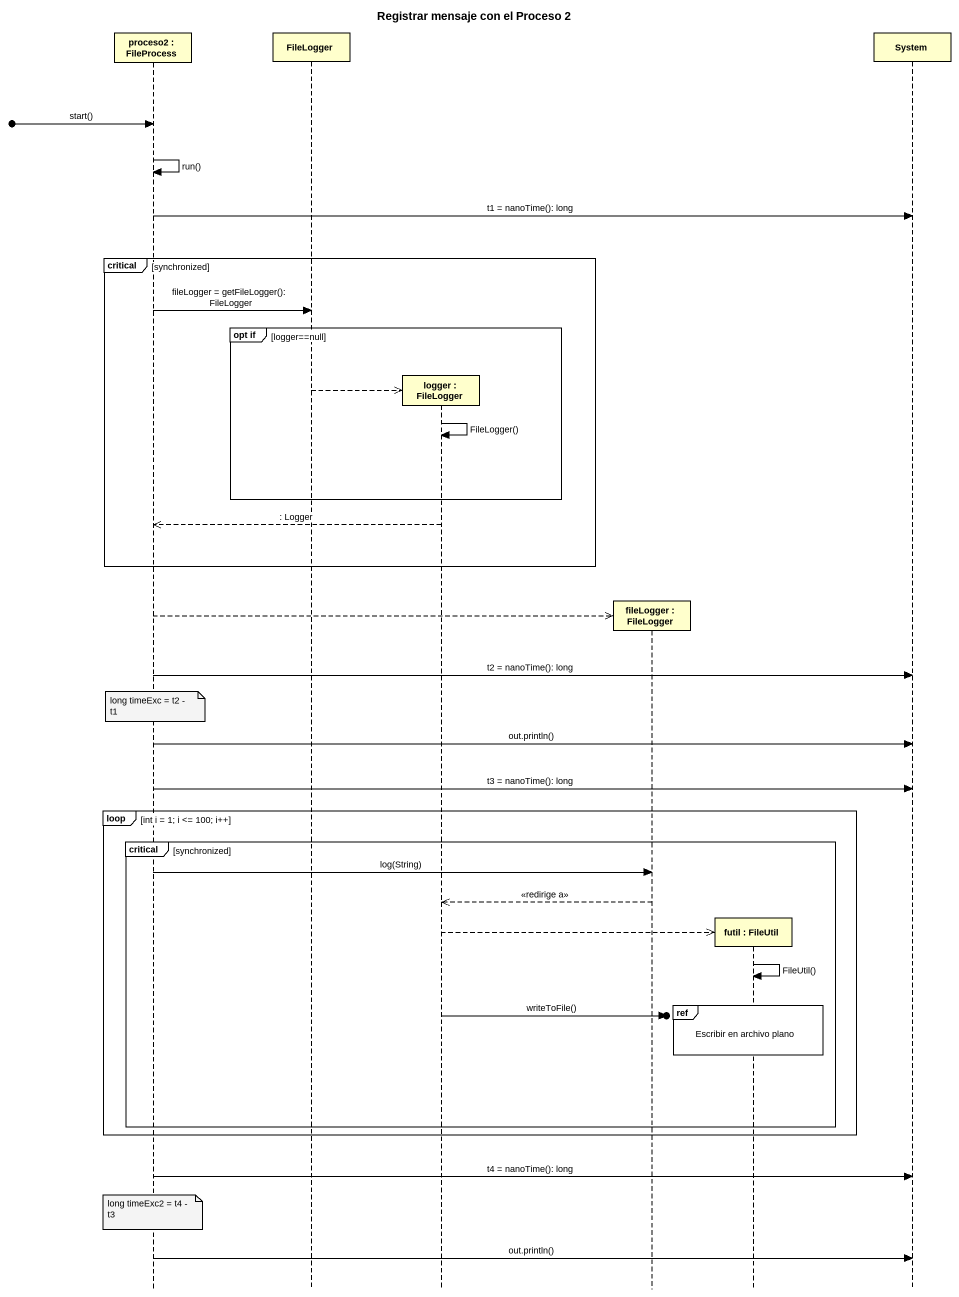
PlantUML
@startuml
title Registrar mensaje con el Proceso 2
hide footbox
participant "proceso2 : FileProcess" as proceso2
participant FileLogger
participant "logger : FileLogger" as logger
participant "fileLogger : FileLogger" as fileLogger
participant "futil : FileUtil" as futil
participant System

[o-> proceso2 : start()
proceso2 -> proceso2 : run()
proceso2 -> System : t1 = nanoTime(): long
critical synchronized
  proceso2 -> FileLogger : fileLogger = getFileLogger(): FileLogger
  group opt if [logger==null]
    FileLogger -->> logger **
    logger -> logger : FileLogger()
  end
  logger -->> proceso2 : : Logger
end
proceso2 -->> fileLogger **
proceso2 -> System : t2 = nanoTime(): long
note over proceso2 : long timeExc = t2 - t1
proceso2 -> System : out.println()
proceso2 -> System : t3 = nanoTime(): long
loop int i = 1; i <= 100; i++
  critical synchronized
    proceso2 -> fileLogger : log(String)
    fileLogger -->> logger : <<redirige a>>
    logger -->> futil **
    futil -> futil : FileUtil()
    ref over futil : Escribir en archivo plano
    logger ->o] : writeToFile()
  end
end
proceso2 -> System : t4 = nanoTime(): long
note over proceso2 : long timeExc2 = t4 - t3
proceso2 -> System : out.println()
@enduml
